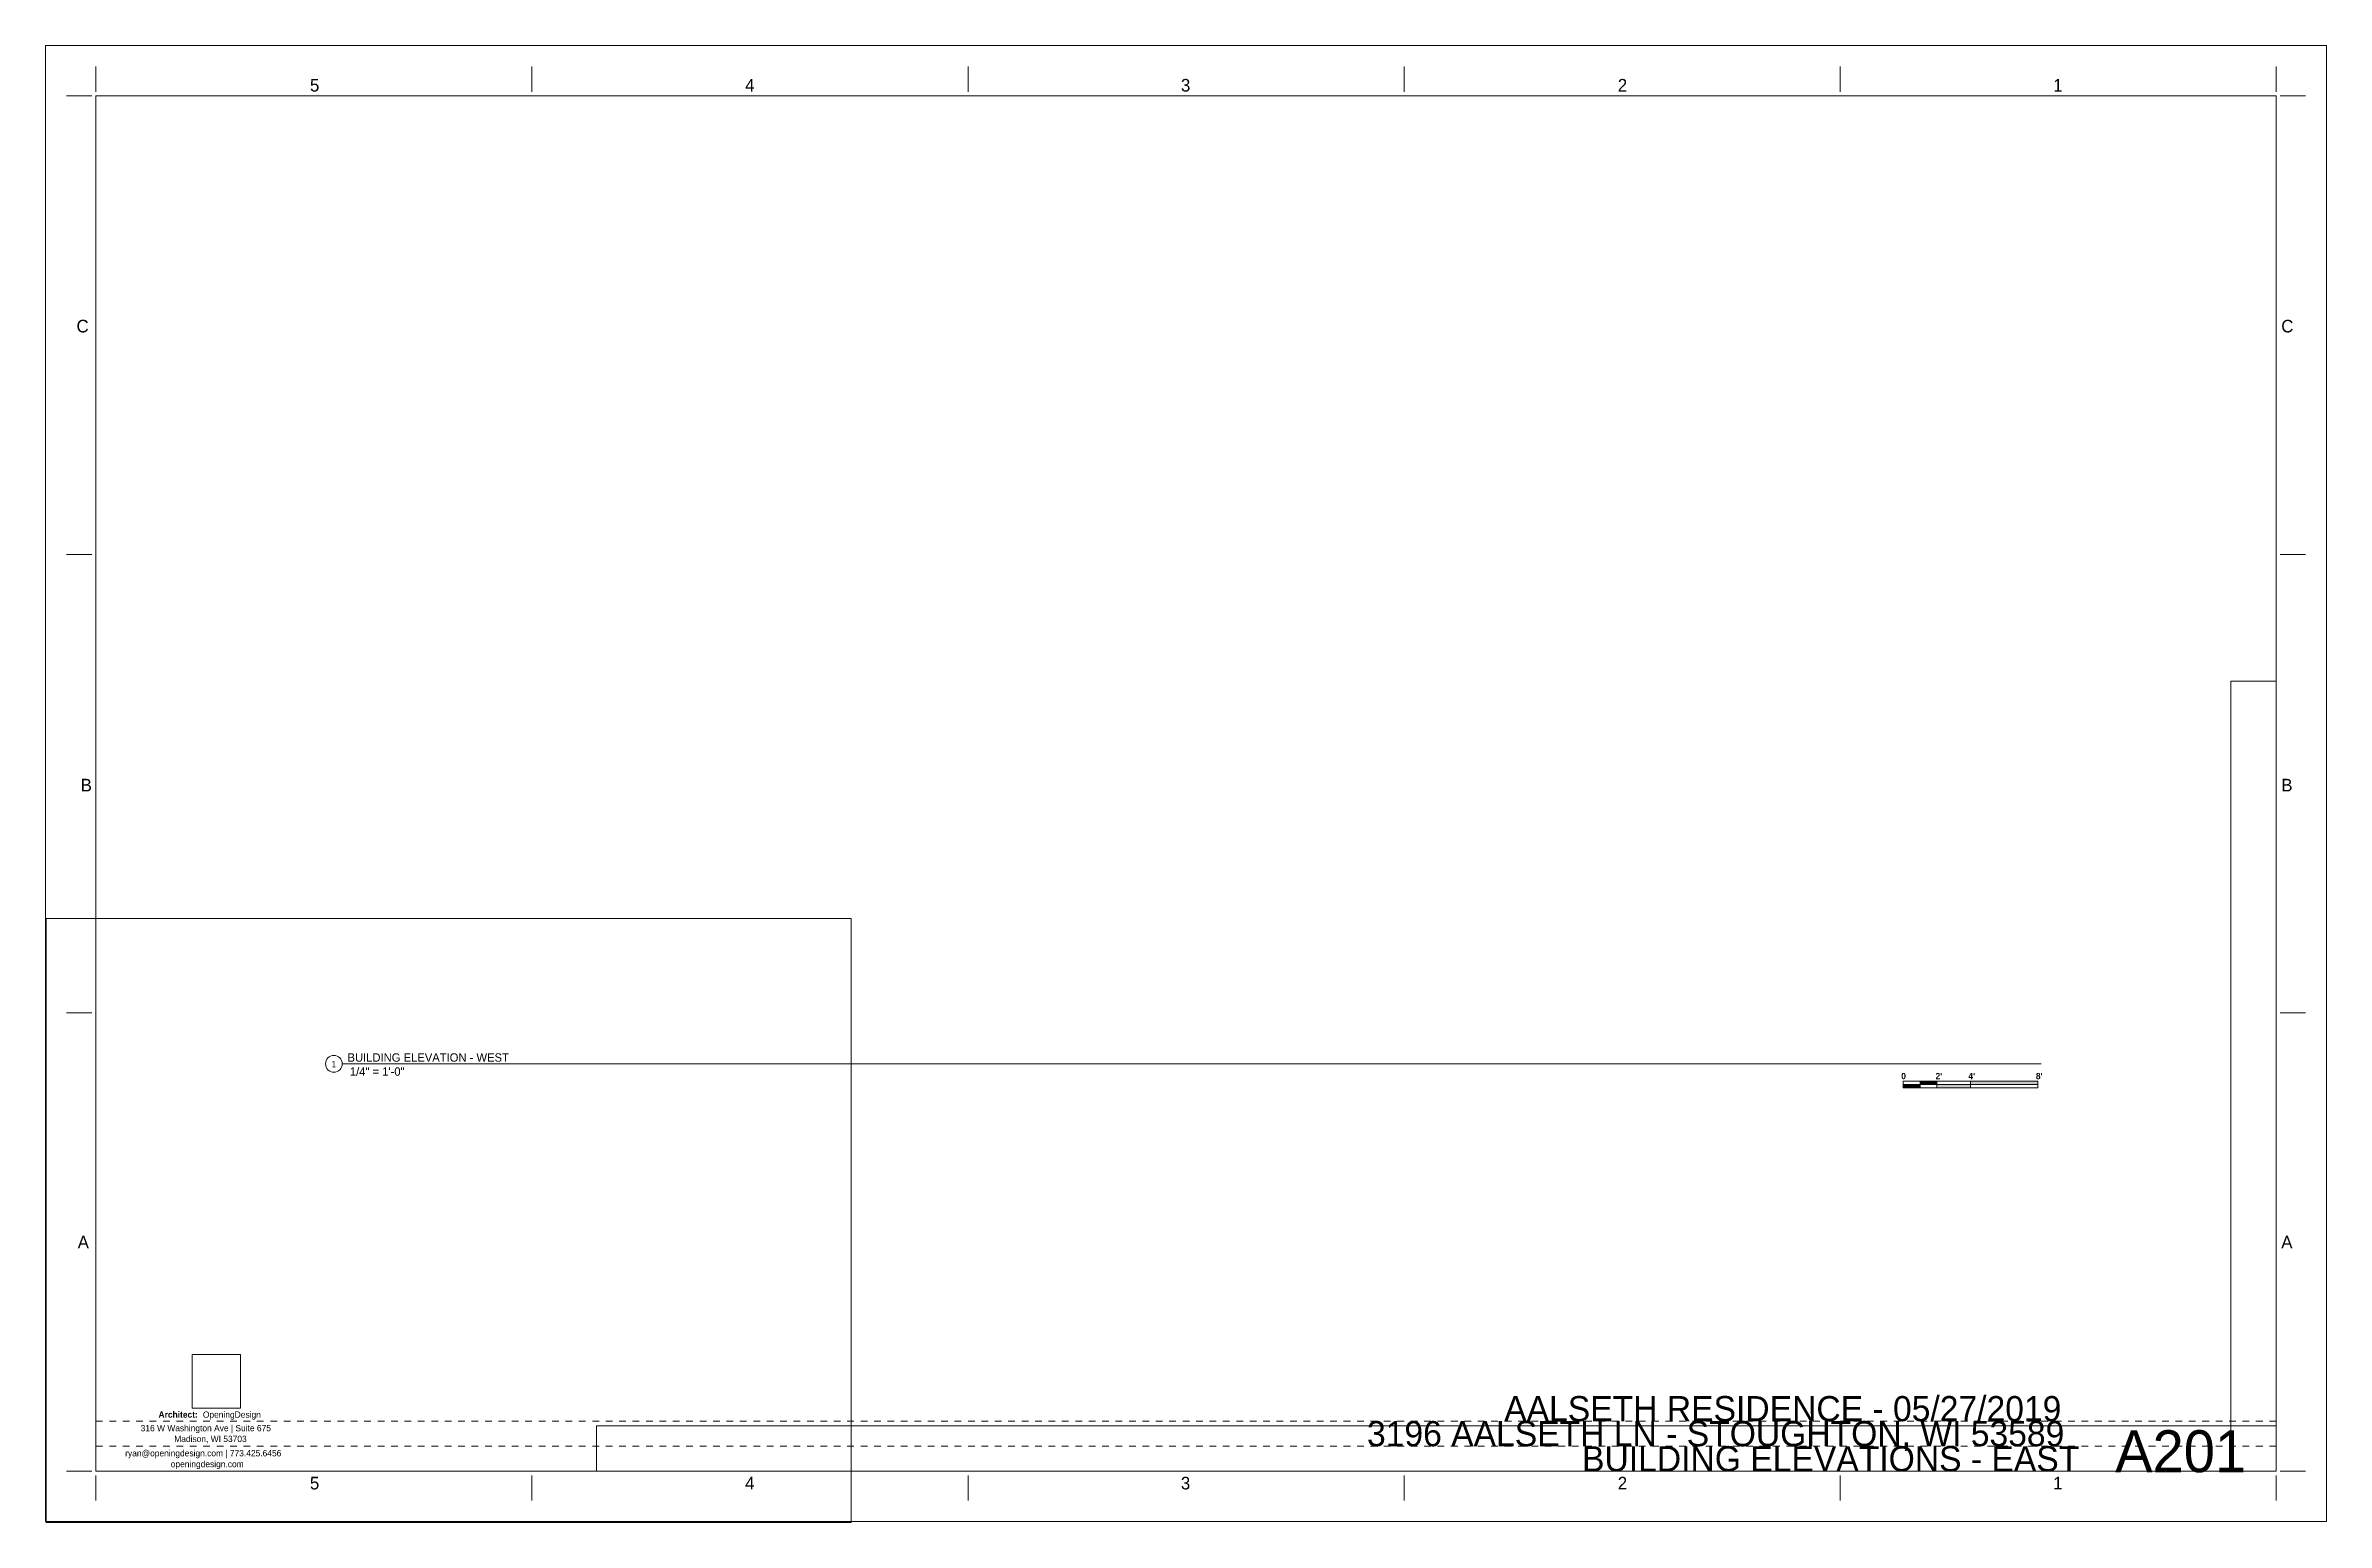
# Paper-space layout 'Layout1' of a CAD drawing. Header units: inches. Extents: x 0 to 34, y 0 to 22.
import ezdxf

# ---------------------------------------------------------------- set-up
doc = ezdxf.new("R2010")
doc.units = ezdxf.units.IN
doc.header["$MEASUREMENT"] = 0
doc.linetypes.add('Dot 1_32_', pattern=[0.03125, 0, -0.03125])
for name, color, linetype, lineweight in [('A-ANNO-NOTE', 131, 'Continuous', 9), ('G-ANNO-TTLB', 6, 'Continuous', 9), ('G-ANNO-TTLB-MEDM', 33, 'Continuous', 20)]:
    doc.layers.add(name, color=color, linetype=linetype, lineweight=lineweight)
doc.layers.add('G-ANNO-NPLT', color=191, linetype='Continuous', plot=False)
doc.styles.add('Century Gothic_1', font='ufonts.com_century-gothic.ttf', dxfattribs={"height": 0.1875})
doc.styles.add('Century Gothic_2', font='ufonts.com_century-gothic.ttf', dxfattribs={"height": 0.09375})
doc.styles.add('Century Gothic_3', font='ufonts.com_century-gothic.ttf', dxfattribs={"height": 0.625})
doc.styles.add('Century Gothic_4', font='ufonts.com_century-gothic.ttf', dxfattribs={"height": 0.375})
doc.styles.add('Century Gothic_5', font='ufonts.com_century-gothic.ttf', dxfattribs={"height": 0.125})
doc.styles.add('Century Gothic_B_1', font='GOTHICB.TTF', dxfattribs={"height": 0.09375})
picture_1 = doc.add_image_def('image1.jpg', size_in_pixel=(547, 610))
picture_2 = doc.add_image_def('image2.jpg', size_in_pixel=(95, 1663))
picture_3 = doc.add_image_def('image3.jpg', size_in_pixel=(3536, 95))

# ---------------------------------------------------------------- blocks, each defined once
blk = doc.blocks.new('OD Title Block - 22x34 - Presentation - one-539370-BUILDING ELEVATIONS - EAST')
at = {"layer": 'G-ANNO-TTLB'}
for p, q in [((-0.01, 0.014), (-0.01, 22.014)), ((-0.01, 22.014), (33.99, 22.014)), ((-0.01, 22.014), (33.99, 22.014)), ((33.99, 0.014), (33.99, 22.014)), ((-0.01, 0.014), (33.99, 0.014))]:
    blk.add_line(p, q, dxfattribs=at)
at = {"layer": 'G-ANNO-TTLB', "linetype": 'Dot 1_32_', "lineweight": 13}
for p, q in [((0.74, 1.51), (33.24, 1.51)), ((0.74, 1.137), (33.24, 1.137))]:
    blk.add_line(p, q, dxfattribs=at)
at = {"layer": 'G-ANNO-TTLB-MEDM'}
for p, q in [((0.74, 21.326), (0.74, 21.701)), ((7.24, 21.326), (7.24, 21.701)), ((13.74, 21.326), (13.74, 21.701)), ((20.24, 21.326), (20.24, 21.701)), ((26.74, 21.326), (26.74, 21.701)), ((33.24, 21.326), (33.24, 21.701)), ((0.677, 21.264), (0.302, 21.264)), ((0.74, 21.264), (0.74, 0.764)), ((0.74, 21.264), (33.24, 21.264)), ((33.24, 21.264), (33.24, 0.764)), ((33.302, 21.264), (33.677, 21.264)), ((0.677, 14.43), (0.302, 14.43)), ((33.302, 14.43), (33.677, 14.43)), ((0.677, 7.597), (0.302, 7.597)), ((33.302, 7.597), (33.677, 7.597)), ((0.677, 0.764), (0.302, 0.764)), ((0.74, 0.764), (33.24, 0.764)), ((0.74, 0.701), (0.74, 0.326)), ((7.24, 0.701), (7.24, 0.326)), ((13.74, 0.701), (13.74, 0.326)), ((20.24, 0.701), (20.24, 0.326)), ((26.74, 0.701), (26.74, 0.326)), ((33.24, 0.701), (33.24, 0.326)), ((33.302, 0.764), (33.677, 0.764))]:
    blk.add_line(p, q, dxfattribs=at)
at = {"layer": 'G-ANNO-TTLB', "attachment_point": 1}
for s, insert, char_height, width, style in [('5', (3.93, 21.517), 0.188, 0.17675, 'Century Gothic_1'), ('4', (10.418, 21.517), 0.188, 0.17675, 'Century Gothic_1'), ('3', (16.914, 21.517), 0.188, 0.17675, 'Century Gothic_1'), ('2', (23.426, 21.517), 0.188, 0.17675, 'Century Gothic_1'), ('1', (29.918, 21.517), 0.188, 0.17675, 'Century Gothic_1'), ('C', (0.45, 17.926), 0.188, 0.25881, 'Century Gothic_1'), ('C', (33.317, 17.926), 0.188, 0.25881, 'Century Gothic_1'), ('B', (0.512, 11.084), 0.188, 0.18306, 'Century Gothic_1'), ('B', (33.317, 11.084), 0.188, 0.18306, 'Century Gothic_1'), ('A', (0.468, 4.273), 0.188, 0.23672, 'Century Gothic_1'), ('A', (33.317, 4.273), 0.188, 0.23672, 'Century Gothic_1'), ('316 W Washington Ave | Suite 675', (1.407, 1.452), 0.09375, 2.65756, 'Century Gothic_2'), ('Architect: ', (1.673, 1.654), 0.09375, 0.80169, 'Century Gothic_B_1'), ('OpeningDesign', (2.334, 1.654), 0.09375, 1.212, 'Century Gothic_2'), ('ryan@openingdesign.com | 773.425.6456', (1.176, 1.078), 0.09375, 3.21937, 'Century Gothic_2'), ('Madison, WI 53703', (1.907, 1.291), 0.09375, 1.44556, 'Century Gothic_2'), ('openingdesign.com', (1.855, 0.916), 0.09375, 1.57181, 'Century Gothic_2'), ('3', (16.913, 0.679), 0.188, 0.17675, 'Century Gothic_1'), ('2', (23.426, 0.679), 0.188, 0.17675, 'Century Gothic_1'), ('5', (3.929, 0.679), 0.188, 0.17675, 'Century Gothic_1'), ('4', (10.417, 0.679), 0.188, 0.17675, 'Century Gothic_1'), ('1', (29.917, 0.679), 0.188, 0.17675, 'Century Gothic_1')]:
    blk.add_mtext(s, dxfattribs=dict(at, insert=insert, char_height=char_height, width=width, style=style))
at = {"layer": 'G-ANNO-TTLB'}
image = blk.add_image(picture_2, insert=(32.567, 0.764), size_in_units=(0.673, 11.775), dxfattribs=at)
image.dxf.flags = 7
image = blk.add_image(picture_1, insert=(2.174, 1.701), size_in_units=(0.719, 0.802), dxfattribs=at)
image.dxf.flags = 7
image = blk.add_image(picture_3, insert=(8.203, 0.764), size_in_units=(25.037, 0.673), dxfattribs=at)
image.dxf.flags = 7
blk = doc.blocks.new('Viewport - All On-1560281-BUILDING ELEVATIONS - EAST')
at = {"layer": 'G-ANNO-TTLB'}
for start, end in [(360, 180), (180, 360)]:
    blk.add_arc((-0.125, 0), 0.125, start, end, dxfattribs=at)
blk = doc.blocks.new('Graphic_Scale_Multi_4727_OLD - 1-4-605181-BUILDING ELEVATIONS - EAST')
at = {"layer": 'A-ANNO-NOTE'}
for points in [[(-1.756, 0), (-1.756, -0.049), (-2.006, -0.049), (-2.006, 0)], [(-1.506, 0.049), (-1.506, 0), (-1.756, 0), (-1.756, 0.049)], [(0, 0.049), (0, 0), (-1.006, 0), (-1.006, 0.049)], [(-1.006, 0), (-1.006, -0.049), (-1.506, -0.049), (-1.506, 0)]]:
    blk.add_hatch(color=256, dxfattribs=at).paths.add_polyline_path(points, flags=0)
for p, q in [((-2.006, 0.049), (0, 0.049)), ((-2.006, -0.049), (-2.006, 0.049)), ((-2.006, 0), (0, 0)), ((-1.756, 0.049), (-1.756, -0.049)), ((-1.506, 0.049), (-1.506, -0.049)), ((-1.006, -0.049), (-1.006, 0.049)), ((0, 0.049), (0, -0.049)), ((-2.006, -0.049), (0, -0.049))]:
    blk.add_line(p, q, dxfattribs=at)
at = {"layer": 'A-ANNO-NOTE', "attachment_point": 1, "style": 'Century Gothic_B_1'}
for s, insert, char_height, width in [('\\fCentury Gothic|b1|i0|c0|p34|;0', (-2.037, 0.173), 0.09375, 0.07575), ("2'", (-1.525, 0.173), 0.0937, 0.12625), ("4'", (-1.036, 0.173), 0.0937, 0.12625), ("8'", (-0.03, 0.173), 0.0937, 0.12625)]:
    blk.add_mtext(s, dxfattribs=dict(at, insert=insert, char_height=char_height, width=width))

psp = doc.layouts.get("Layout1")

# ---------------------------------------------------------------- linework, layer by layer
at = {"layer": 'G-ANNO-NPLT', "lineweight": 9}
psp.add_line((4.412, 6.835), (29.739, 6.835), dxfattribs=at)

# ---------------------------------------------------------------- block references
at = {"layer": 'A-ANNO-NOTE'}
psp.add_blockref('Graphic_Scale_Multi_4727_OLD - 1-4-605181-BUILDING ELEVATIONS - EAST', (29.689, 6.527), dxfattribs=at)
at = {"layer": 'G-ANNO-TTLB'}
for name, p in [('OD Title Block - 22x34 - Presentation - one-539370-BUILDING ELEVATIONS - EAST', (0, 0)), ('Viewport - All On-1560281-BUILDING ELEVATIONS - EAST', (4.412, 6.835))]:
    psp.add_blockref(name, p, dxfattribs=at)

# ---------------------------------------------------------------- texts
at = {"layer": 'G-ANNO-TTLB', "attachment_point": 1}
for s, insert, char_height, width, style in [('1', (4.252, 6.879), 0.0937, 0.08837, 'Century Gothic_2'), ('BUILDING ELEVATION - WEST', (4.49, 6.992), 0.125, 2.828, 'Century Gothic_5'), (' 1/4" = 1\'-0"', (4.479, 6.783), 0.125, 1.111, 'Century Gothic_5'), ('AALSETH RESIDENCE - 05/27/2019', (21.733, 1.883), 0.375, 9.95797, 'Century Gothic_4'), ('3196 AALSETH LN - STOUGHTON, WI 53589', (19.688, 1.51), 0.375, 12.43562, 'Century Gothic_4'), ('A201', (30.841, 1.373), 0.625, 2.52816, 'Century Gothic_3'), ('BUILDING ELEVATIONS - EAST', (22.894, 1.136), 0.375, 8.55028, 'Century Gothic_4')]:
    psp.add_mtext(s, dxfattribs=dict(at, insert=insert, char_height=char_height, width=width, style=style))

# ---------------------------------------------------------------- viewports
at = {"layer": '0'}
psp.add_viewport(center=(6, 4.5), size=(12, 9), view_center_point=(6, 4.5), view_height=12, dxfattribs=at)

doc.saveas('drawing.dxf')
